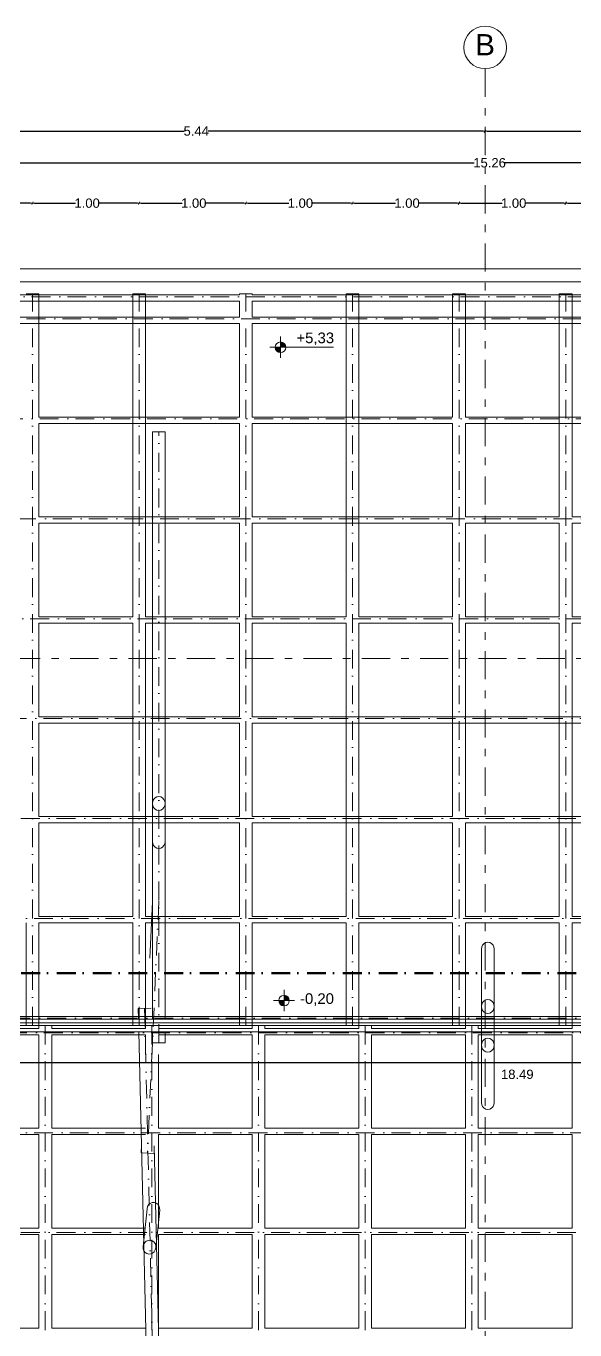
# Model space of a CAD drawing. Header units: millimetres. Extents: x -71878 to 121433, y -67383 to 83273.
# Drawn here: x 34583 to 39729, y -20257 to -8016 of the extents above; entities that cross this region are included whole.
import ezdxf

# ---------------------------------------------------------------- set-up
doc = ezdxf.new("R2010")
doc.units = ezdxf.units.MM
doc.header["$MEASUREMENT"] = 0
doc.linetypes.add('Dot & Dashed', pattern=[335.138881, 176.388884, -88.194442, 0, -70.555556])
doc.linetypes.add('Double Dashed', pattern=[546.805537, 264.583325, -105.833328, 70.555556, -105.833328])
for name, color, linetype, lineweight in [('ACOTACIONES', 7, 'Continuous', 9), ('ACOTACIONES_Pluma_Nº__1', 7, 'Continuous', 0), ('COLUMNAS_Pluma_Nº__1', 7, 'Continuous', 0), ('CORTES_Pluma_Nº__121', 7, 'Continuous', 50), ('CUBIERTAS_Pluma_Nº__21', 7, 'Continuous', 5), ('EJES_Pluma_Nº__21', 7, 'Continuous', 5), ('ENTIRADO_Pluma_Nº__21', 7, 'Continuous', 5), ('VIGAS DE CIMENTACION_Pluma_Nº__21', 7, 'Continuous', 5), ('Vigas_Pluma_Nº__21', 7, 'Continuous', 5)]:
    doc.layers.add(name, color=color, linetype=linetype, lineweight=lineweight)
doc.layers.add('CORTES', color=7, linetype='Continuous')
for name, color, linetype, lineweight, true_color in [('ENTIRADO_Pluma_Nº__24', 7, 'Continuous', 5, 0x969696), ('VIGAS DE CIMENTACION_Pluma_Nº__24', 7, 'Continuous', 5, 0x969696), ('Vigas_Pluma_Nº__24', 7, 'Continuous', 5, 0x969696)]:
    doc.layers.add(name, color=color, linetype=linetype, lineweight=lineweight, true_color=true_color)
doc.styles.add('Estilo_Generado_1', font='swiss.ttf')
doc.styles.add('Estilo_Generado_2', font='Arial.ttf')
doc.dimstyles.new('Estilo_Generado__1', dxfattribs={"dimtxt": 87.5, "dimasz": 19, "dimexe": 0.18, "dimexo": 0, "dimgap": 0.09, "dimtad": 0, "dimlfac": 0.001, "dimzin": 0, "dimdsep": 46, "dimtxsty": 'Estilo_Generado_2', "dimblk": 'ARROWHEAD_2', "dimblk1": 'ARROWHEAD_2', "dimblk2": 'ARROWHEAD_2', "dimcen": 0.09, "dimse1": 1, "dimse2": 1, "dimclrd": 7, "dimclre": 7, "dimclrt": 7, "dimadec": 0, "dimazin": 0, "dimtfac": 1, "dimtmove": 0, "dimatfit": 3, "dimfxl": 1, "dimtolj": 1, "dimtzin": 0, "dimarcsym": 0})
doc.dimstyles.new('Estilo_Generado__2', dxfattribs={"dimtxt": 87.5, "dimasz": 19, "dimexe": 0.18, "dimexo": 0, "dimgap": 0.09, "dimtad": 0, "dimlfac": 0.001, "dimzin": 0, "dimdsep": 46, "dimtxsty": 'Estilo_Generado_2', "dimblk": 'ARROWHEAD_2', "dimblk1": 'ARROWHEAD_2', "dimblk2": 'ARROWHEAD_2', "dimcen": 0.09, "dimse1": 1, "dimse2": 1, "dimclrd": 7, "dimclre": 7, "dimclrt": 7, "dimadec": 0, "dimazin": 0, "dimtfac": 1, "dimtmove": 0, "dimatfit": 3, "dimfxl": 1, "dimtolj": 1, "dimtzin": 0, "dimarcsym": 0})
doc.dimstyles.new('Estilo_Generado__3', dxfattribs={"dimtxt": 87.5, "dimasz": 19, "dimexe": 0.18, "dimexo": 0, "dimgap": 0.09, "dimtad": 0, "dimlfac": 0.001, "dimzin": 0, "dimdsep": 46, "dimtxsty": 'Estilo_Generado_2', "dimblk": 'ARROWHEAD_2', "dimblk1": 'ARROWHEAD_2', "dimblk2": 'ARROWHEAD_2', "dimcen": 0.09, "dimclrd": 7, "dimclre": 7, "dimclrt": 7, "dimadec": 0, "dimazin": 0, "dimtfac": 1, "dimtdec": 4, "dimtmove": 2, "dimatfit": 3, "dimfxl": 1, "dimtolj": 1, "dimtzin": 0, "dimarcsym": 0})

# ---------------------------------------------------------------- blocks, each defined once
blk = doc.blocks.new('ARROWHEAD_2')
at = {"color": 0, "linetype": 'Continuous', "lineweight": 0}
for p, q in [((0, 0), (-1, 0)), ((-0.38, -0.66), (0.38, 0.66))]:
    blk.add_line(p, q, dxfattribs=at)
blk = doc.blocks.new('*D557')
at = {"layer": 'ACOTACIONES', "color": 7, "linetype": 'Continuous', "lineweight": -2, "transparency": 16777216}
for p, q in [((33662, -9679), (34046, -9679)), ((34624, -9679), (34264, -9679))]:
    blk.add_line(p, q, dxfattribs=at)
at = {"layer": 'Defpoints', "color": 0, "linetype": 'Continuous', "transparency": 16777216}
for p in [(34643, -9679), (33643, -10530), (34643, -10530)]:
    blk.add_point(p, dxfattribs=at)
at = {"layer": 'ACOTACIONES', "color": 7, "linetype": 'Continuous', "lineweight": -2, "transparency": 16777216, "xscale": 19, "yscale": 19, "zscale": 19, "rotation": 180}
blk.add_blockref('ARROWHEAD_2', (33643, -9679), dxfattribs=at)
at = {"layer": 'ACOTACIONES', "color": 7, "linetype": 'Continuous', "lineweight": -2, "transparency": 16777216, "xscale": 19, "yscale": 19, "zscale": 19}
blk.add_blockref('ARROWHEAD_2', (34643, -9679), dxfattribs=at)
at = {"layer": 'ACOTACIONES', "color": 7, "linetype": 'Continuous', "transparency": 16777216, "insert": (34155, -9679), "char_height": 87.5, "attachment_point": 5, "style": 'Estilo_Generado_2'}
blk.add_mtext('\\A1;1.00', dxfattribs=at)
blk = doc.blocks.new('*D558')
at = {"layer": 'ACOTACIONES', "color": 7, "linetype": 'Continuous', "lineweight": -2, "transparency": 16777216}
for p, q in [((34662, -9679), (35046, -9679)), ((35624, -9679), (35264, -9679))]:
    blk.add_line(p, q, dxfattribs=at)
at = {"layer": 'Defpoints', "color": 0, "linetype": 'Continuous', "transparency": 16777216}
for p in [(35643, -9679), (34643, -10530), (35643, -10530)]:
    blk.add_point(p, dxfattribs=at)
at = {"layer": 'ACOTACIONES', "color": 7, "linetype": 'Continuous', "lineweight": -2, "transparency": 16777216, "xscale": 19, "yscale": 19, "zscale": 19, "rotation": 180}
blk.add_blockref('ARROWHEAD_2', (34643, -9679), dxfattribs=at)
at = {"layer": 'ACOTACIONES', "color": 7, "linetype": 'Continuous', "lineweight": -2, "transparency": 16777216, "xscale": 19, "yscale": 19, "zscale": 19}
blk.add_blockref('ARROWHEAD_2', (35643, -9679), dxfattribs=at)
at = {"layer": 'ACOTACIONES', "color": 7, "linetype": 'Continuous', "transparency": 16777216, "insert": (35155, -9679), "char_height": 87.5, "attachment_point": 5, "style": 'Estilo_Generado_2'}
blk.add_mtext('\\A1;1.00', dxfattribs=at)
blk = doc.blocks.new('*D559')
at = {"layer": 'ACOTACIONES', "color": 7, "linetype": 'Continuous', "lineweight": -2, "transparency": 16777216}
for p, q in [((35662, -9679), (36046, -9679)), ((36624, -9679), (36264, -9679))]:
    blk.add_line(p, q, dxfattribs=at)
at = {"layer": 'Defpoints', "color": 0, "linetype": 'Continuous', "transparency": 16777216}
for p in [(36643, -9679), (35643, -10530), (36643, -10530)]:
    blk.add_point(p, dxfattribs=at)
at = {"layer": 'ACOTACIONES', "color": 7, "linetype": 'Continuous', "lineweight": -2, "transparency": 16777216, "xscale": 19, "yscale": 19, "zscale": 19, "rotation": 180}
blk.add_blockref('ARROWHEAD_2', (35643, -9679), dxfattribs=at)
at = {"layer": 'ACOTACIONES', "color": 7, "linetype": 'Continuous', "lineweight": -2, "transparency": 16777216, "xscale": 19, "yscale": 19, "zscale": 19}
blk.add_blockref('ARROWHEAD_2', (36643, -9679), dxfattribs=at)
at = {"layer": 'ACOTACIONES', "color": 7, "linetype": 'Continuous', "transparency": 16777216, "insert": (36155, -9679), "char_height": 87.5, "attachment_point": 5, "style": 'Estilo_Generado_2'}
blk.add_mtext('\\A1;1.00', dxfattribs=at)
blk = doc.blocks.new('*D560')
at = {"layer": 'ACOTACIONES', "color": 7, "linetype": 'Continuous', "lineweight": -2, "transparency": 16777216}
for p, q in [((36662, -9679), (37046, -9679)), ((37624, -9679), (37264, -9679))]:
    blk.add_line(p, q, dxfattribs=at)
at = {"layer": 'Defpoints', "color": 0, "linetype": 'Continuous', "transparency": 16777216}
for p in [(37643, -9679), (36643, -10530), (37643, -10530)]:
    blk.add_point(p, dxfattribs=at)
at = {"layer": 'ACOTACIONES', "color": 7, "linetype": 'Continuous', "lineweight": -2, "transparency": 16777216, "xscale": 19, "yscale": 19, "zscale": 19, "rotation": 180}
blk.add_blockref('ARROWHEAD_2', (36643, -9679), dxfattribs=at)
at = {"layer": 'ACOTACIONES', "color": 7, "linetype": 'Continuous', "lineweight": -2, "transparency": 16777216, "xscale": 19, "yscale": 19, "zscale": 19}
blk.add_blockref('ARROWHEAD_2', (37643, -9679), dxfattribs=at)
at = {"layer": 'ACOTACIONES', "color": 7, "linetype": 'Continuous', "transparency": 16777216, "insert": (37155, -9679), "char_height": 87.5, "attachment_point": 5, "style": 'Estilo_Generado_2'}
blk.add_mtext('\\A1;1.00', dxfattribs=at)
blk = doc.blocks.new('*D561')
at = {"layer": 'ACOTACIONES', "color": 7, "linetype": 'Continuous', "lineweight": -2, "transparency": 16777216}
for p, q in [((37662, -9679), (38046, -9679)), ((38624, -9679), (38264, -9679))]:
    blk.add_line(p, q, dxfattribs=at)
at = {"layer": 'Defpoints', "color": 0, "linetype": 'Continuous', "transparency": 16777216}
for p in [(38643, -9679), (37643, -10530), (38643, -10530)]:
    blk.add_point(p, dxfattribs=at)
at = {"layer": 'ACOTACIONES', "color": 7, "linetype": 'Continuous', "lineweight": -2, "transparency": 16777216, "xscale": 19, "yscale": 19, "zscale": 19, "rotation": 180}
blk.add_blockref('ARROWHEAD_2', (37643, -9679), dxfattribs=at)
at = {"layer": 'ACOTACIONES', "color": 7, "linetype": 'Continuous', "lineweight": -2, "transparency": 16777216, "xscale": 19, "yscale": 19, "zscale": 19}
blk.add_blockref('ARROWHEAD_2', (38643, -9679), dxfattribs=at)
at = {"layer": 'ACOTACIONES', "color": 7, "linetype": 'Continuous', "transparency": 16777216, "insert": (38155, -9679), "char_height": 87.5, "attachment_point": 5, "style": 'Estilo_Generado_2'}
blk.add_mtext('\\A1;1.00', dxfattribs=at)
blk = doc.blocks.new('*D562')
at = {"layer": 'ACOTACIONES', "color": 7, "linetype": 'Continuous', "lineweight": -2, "transparency": 16777216}
for p, q in [((38662, -9679), (39046, -9679)), ((39624, -9679), (39264, -9679))]:
    blk.add_line(p, q, dxfattribs=at)
at = {"layer": 'Defpoints', "color": 0, "linetype": 'Continuous', "transparency": 16777216}
for p in [(39643, -9679), (38643, -10530), (39643, -10530)]:
    blk.add_point(p, dxfattribs=at)
at = {"layer": 'ACOTACIONES', "color": 7, "linetype": 'Continuous', "lineweight": -2, "transparency": 16777216, "xscale": 19, "yscale": 19, "zscale": 19, "rotation": 180}
blk.add_blockref('ARROWHEAD_2', (38643, -9679), dxfattribs=at)
at = {"layer": 'ACOTACIONES', "color": 7, "linetype": 'Continuous', "lineweight": -2, "transparency": 16777216, "xscale": 19, "yscale": 19, "zscale": 19}
blk.add_blockref('ARROWHEAD_2', (39643, -9679), dxfattribs=at)
at = {"layer": 'ACOTACIONES', "color": 7, "linetype": 'Continuous', "transparency": 16777216, "insert": (39155, -9679), "char_height": 87.5, "attachment_point": 5, "style": 'Estilo_Generado_2'}
blk.add_mtext('\\A1;1.00', dxfattribs=at)
blk = doc.blocks.new('*D563')
at = {"layer": 'ACOTACIONES', "color": 7, "linetype": 'Continuous', "lineweight": -2, "transparency": 16777216}
for p, q in [((39662, -9679), (40046, -9679)), ((40624, -9679), (40264, -9679))]:
    blk.add_line(p, q, dxfattribs=at)
at = {"layer": 'Defpoints', "color": 0, "linetype": 'Continuous', "transparency": 16777216}
for p in [(40643, -9679), (39643, -10530), (40643, -10530)]:
    blk.add_point(p, dxfattribs=at)
at = {"layer": 'ACOTACIONES', "color": 7, "linetype": 'Continuous', "lineweight": -2, "transparency": 16777216, "xscale": 19, "yscale": 19, "zscale": 19, "rotation": 180}
blk.add_blockref('ARROWHEAD_2', (39643, -9679), dxfattribs=at)
at = {"layer": 'ACOTACIONES', "color": 7, "linetype": 'Continuous', "lineweight": -2, "transparency": 16777216, "xscale": 19, "yscale": 19, "zscale": 19}
blk.add_blockref('ARROWHEAD_2', (40643, -9679), dxfattribs=at)
at = {"layer": 'ACOTACIONES', "color": 7, "linetype": 'Continuous', "transparency": 16777216, "insert": (40155, -9679), "char_height": 87.5, "attachment_point": 5, "style": 'Estilo_Generado_2'}
blk.add_mtext('\\A1;1.00', dxfattribs=at)
blk = doc.blocks.new('*D570')
at = {"layer": 'ACOTACIONES', "color": 7, "linetype": 'Continuous', "lineweight": -2, "transparency": 16777216}
for p, q in [((31301, -9300), (38785, -9300)), ((46524, -9300), (39072, -9300))]:
    blk.add_line(p, q, dxfattribs=at)
at = {"layer": 'Defpoints', "color": 0, "linetype": 'Continuous', "transparency": 16777216}
for p in [(46543, -9300), (31282, -10540), (46543, -10558)]:
    blk.add_point(p, dxfattribs=at)
at = {"layer": 'ACOTACIONES', "color": 7, "linetype": 'Continuous', "lineweight": -2, "transparency": 16777216, "xscale": 19, "yscale": 19, "zscale": 19, "rotation": 180}
blk.add_blockref('ARROWHEAD_2', (31282, -9300), dxfattribs=at)
at = {"layer": 'ACOTACIONES', "color": 7, "linetype": 'Continuous', "lineweight": -2, "transparency": 16777216, "xscale": 19, "yscale": 19, "zscale": 19}
blk.add_blockref('ARROWHEAD_2', (46543, -9300), dxfattribs=at)
at = {"layer": 'ACOTACIONES', "color": 7, "linetype": 'Continuous', "transparency": 16777216, "insert": (38929, -9300), "char_height": 87.5, "attachment_point": 5, "style": 'Estilo_Generado_2'}
blk.add_mtext('\\A1;15.26', dxfattribs=at)
blk = doc.blocks.new('*D606')
at = {"layer": 'ACOTACIONES', "color": 7, "linetype": 'Continuous', "lineweight": -2, "transparency": 16777216}
for p, q in [((27848, -10549), (27848, -17241)), ((27848, -24251), (27848, -17527))]:
    blk.add_line(p, q, dxfattribs=at)
at = {"layer": 'Defpoints', "color": 0, "linetype": 'Continuous', "transparency": 16777216}
for p in [(27848, -10530), (37823, -10530), (37823, -24270)]:
    blk.add_point(p, dxfattribs=at)
at = {"layer": 'ACOTACIONES', "color": 7, "linetype": 'Continuous', "lineweight": -2, "transparency": 16777216, "xscale": 19, "yscale": 19, "zscale": 19}
for p, rotation in [((27848, -10530), 90), ((27848, -24270), 270)]:
    blk.add_blockref('ARROWHEAD_2', p, dxfattribs=dict(at, rotation=rotation))
at = {"layer": 'ACOTACIONES', "color": 7, "linetype": 'Continuous', "transparency": 16777216, "insert": (27848, -17384), "char_height": 87.5, "attachment_point": 5, "rotation": 90, "style": 'Estilo_Generado_2'}
blk.add_mtext('\\A1;13.74', dxfattribs=at)
blk = doc.blocks.new('*D612')
at = {"layer": 'ACOTACIONES', "color": 7, "linetype": 'Continuous', "lineweight": -2, "transparency": 16777216}
for p, q in [((33463, -9002), (36065, -9002)), ((38868, -9002), (36291, -9002))]:
    blk.add_line(p, q, dxfattribs=at)
at = {"layer": 'Defpoints', "color": 0, "linetype": 'Continuous', "transparency": 16777216}
for p in [(38887, -9002), (33444, -10296), (38887, -10296)]:
    blk.add_point(p, dxfattribs=at)
at = {"layer": 'ACOTACIONES', "color": 7, "linetype": 'Continuous', "lineweight": -2, "transparency": 16777216, "xscale": 19, "yscale": 19, "zscale": 19, "rotation": 180}
blk.add_blockref('ARROWHEAD_2', (33444, -9002), dxfattribs=at)
at = {"layer": 'ACOTACIONES', "color": 7, "linetype": 'Continuous', "lineweight": -2, "transparency": 16777216, "xscale": 19, "yscale": 19, "zscale": 19}
blk.add_blockref('ARROWHEAD_2', (38887, -9002), dxfattribs=at)
at = {"layer": 'ACOTACIONES', "color": 7, "linetype": 'Continuous', "transparency": 16777216, "insert": (36178, -9002), "char_height": 87.5, "attachment_point": 5, "style": 'Estilo_Generado_2'}
blk.add_mtext('\\A1;5.44', dxfattribs=at)
blk = doc.blocks.new('*D613')
at = {"layer": 'ACOTACIONES', "color": 7, "linetype": 'Continuous', "lineweight": -2, "transparency": 16777216}
for p, q in [((38906, -9002), (41508, -9002)), ((44311, -9002), (41734, -9002))]:
    blk.add_line(p, q, dxfattribs=at)
at = {"layer": 'Defpoints', "color": 0, "linetype": 'Continuous', "transparency": 16777216}
for p in [(44330, -9002), (38887, -10296), (44330, -10296)]:
    blk.add_point(p, dxfattribs=at)
at = {"layer": 'ACOTACIONES', "color": 7, "linetype": 'Continuous', "lineweight": -2, "transparency": 16777216, "xscale": 19, "yscale": 19, "zscale": 19, "rotation": 180}
blk.add_blockref('ARROWHEAD_2', (38887, -9002), dxfattribs=at)
at = {"layer": 'ACOTACIONES', "color": 7, "linetype": 'Continuous', "lineweight": -2, "transparency": 16777216, "xscale": 19, "yscale": 19, "zscale": 19}
blk.add_blockref('ARROWHEAD_2', (44330, -9002), dxfattribs=at)
at = {"layer": 'ACOTACIONES', "color": 7, "linetype": 'Continuous', "transparency": 16777216, "insert": (41621, -9002), "char_height": 87.5, "attachment_point": 5, "style": 'Estilo_Generado_2'}
blk.add_mtext('\\A1;5.44', dxfattribs=at)
blk = doc.blocks.new('*D617')
at = {"layer": 'ACOTACIONES', "color": 7, "linetype": 'Continuous', "lineweight": -2, "transparency": 16777216}
for p, q in [((29114, -25355), (38681, -25355)), ((48503, -25355), (38968, -25355))]:
    blk.add_line(p, q, dxfattribs=at)
at = {"layer": 'Defpoints', "color": 0, "linetype": 'Continuous', "transparency": 16777216}
for p in [(29095, -17400), (48522, -17400), (48522, -25355)]:
    blk.add_point(p, dxfattribs=at)
at = {"layer": 'ACOTACIONES', "color": 7, "linetype": 'Continuous', "lineweight": -2, "transparency": 16777216, "xscale": 19, "yscale": 19, "zscale": 19, "rotation": 180}
blk.add_blockref('ARROWHEAD_2', (29095, -25355), dxfattribs=at)
at = {"layer": 'ACOTACIONES', "color": 7, "linetype": 'Continuous', "lineweight": -2, "transparency": 16777216, "xscale": 19, "yscale": 19, "zscale": 19}
blk.add_blockref('ARROWHEAD_2', (48522, -25355), dxfattribs=at)
at = {"layer": 'ACOTACIONES', "color": 7, "linetype": 'Continuous', "transparency": 16777216, "insert": (38824, -25355), "char_height": 87.5, "attachment_point": 5, "style": 'Estilo_Generado_2'}
blk.add_mtext('\\A1;19.43', dxfattribs=at)
blk = doc.blocks.new('*D618')
at = {"layer": 'ACOTACIONES', "color": 7, "linetype": 'Continuous', "lineweight": -2, "transparency": 16777216}
for p, q in [((29694, -17400), (29694, -17748)), ((48187, -17400), (48187, -17748)), ((29713, -17748), (48168, -17748))]:
    blk.add_line(p, q, dxfattribs=at)
at = {"layer": 'Defpoints', "color": 0, "linetype": 'Continuous', "transparency": 16777216}
for p in [(29694, -17400), (48187, -17400), (48187, -17748)]:
    blk.add_point(p, dxfattribs=at)
at = {"layer": 'ACOTACIONES', "color": 7, "linetype": 'Continuous', "lineweight": -2, "transparency": 16777216, "xscale": 19, "yscale": 19, "zscale": 19, "rotation": 180}
blk.add_blockref('ARROWHEAD_2', (29694, -17748), dxfattribs=at)
at = {"layer": 'ACOTACIONES', "color": 7, "linetype": 'Continuous', "lineweight": -2, "transparency": 16777216, "xscale": 19, "yscale": 19, "zscale": 19}
blk.add_blockref('ARROWHEAD_2', (48187, -17748), dxfattribs=at)
at = {"layer": 'ACOTACIONES', "color": 7, "linetype": 'Continuous', "transparency": 16777216, "insert": (39189, -17858), "char_height": 87.5, "attachment_point": 5, "style": 'Estilo_Generado_2'}
blk.add_mtext('\\A1;18.49', dxfattribs=at)
blk = doc.blocks.new('Cota de Nivel_1_1', base_point=(11834, 51657))
at = {"layer": 'ACOTACIONES_Pluma_Nº__1', "linetype": 'Continuous'}
for points in [[(11834, 51657), (11884, 51657), (11880, 51676), (11869, 51692), (11853, 51703), (11834, 51707)], [(11834, 51657), (11784, 51657), (11788, 51638), (11798, 51621), (11815, 51611), (11834, 51607)]]:
    blk.add_hatch(color=256, dxfattribs=at).paths.add_polyline_path(points)
for p, q in [((11834, 51557), (11834, 51757)), ((11734, 51657), (11934, 51657))]:
    blk.add_line(p, q, dxfattribs=at)
blk.add_circle((11834, 51657), 50, dxfattribs=at)
at = {"layer": 'ACOTACIONES_Pluma_Nº__1', "insert": (11984, 51607), "char_height": 100, "attachment_point": 7, "style": 'Estilo_Generado_2'}
blk.add_mtext('\\A1;{\\fArial|b0|i0|c0|p34;-0,20}', dxfattribs=at)
blk = doc.blocks.new('Cota de Nivel_3_1', base_point=(35027, 22697))
at = {"layer": 'ACOTACIONES_Pluma_Nº__1', "linetype": 'Continuous'}
for points in [[(35027, 22697), (34977, 22697), (34980, 22678), (34991, 22662), (35008, 22651), (35027, 22647)], [(35027, 22697), (35077, 22697), (35073, 22716), (35062, 22733), (35046, 22743), (35027, 22747)]]:
    blk.add_hatch(color=256, dxfattribs=at).paths.add_polyline_path(points)
for p, q in [((35027, 22597), (35027, 22797)), ((34927, 22697), (35524, 22697))]:
    blk.add_line(p, q, dxfattribs=at)
blk.add_circle((35027, 22697), 50, dxfattribs=at)
at = {"layer": 'ACOTACIONES_Pluma_Nº__1', "insert": (35177, 22717), "char_height": 100, "attachment_point": 7, "style": 'Estilo_Generado_2'}
blk.add_mtext('\\A1;{\\fArial|b0|i0|c0|p34;+5,33}', dxfattribs=at)
blk = doc.blocks.new('Plano de Corte_1_1', base_point=(23001, 52279))
at = {"layer": 'CORTES_Pluma_Nº__121', "linetype": 'Dot & Dashed'}
blk.add_line((22851, 52279), (6585, 52279), dxfattribs=at)

msp = doc.modelspace()

# ---------------------------------------------------------------- linework, layer by layer
at = {"layer": 'COLUMNAS_Pluma_Nº__1', "linetype": 'Continuous', "flags": 128}
for points in [[(35770.107, -15335.102), (35778.63, -15353.272), (35791.904, -15367.693), (35808.63, -15376.951), (35827.171, -15380.141), (35845.712, -15376.951), (35862.438, -15367.693), (35875.712, -15353.272), (35884.234, -15335.102), (35887.171, -15314.96), (35884.234, -15294.817), (35875.712, -15276.647), (35862.438, -15262.227), (35845.712, -15252.968), (35827.171, -15249.778), (35808.63, -15252.968), (35791.904, -15262.227), (35778.63, -15276.647), (35770.107, -15294.817), (35767.171, -15314.96)], [(38855.644, -17240.761), (38864.166, -17258.807), (38877.44, -17273.129), (38894.166, -17282.324), (38912.707, -17285.492), (38931.248, -17282.324), (38947.974, -17273.129), (38961.248, -17258.807), (38969.771, -17240.761), (38972.707, -17220.757), (38969.771, -17200.753), (38961.248, -17182.707), (38947.974, -17168.386), (38931.248, -17159.191), (38912.707, -17156.023), (38894.166, -17159.191), (38877.44, -17168.386), (38864.166, -17182.707), (38855.644, -17200.753), (38852.707, -17220.757)], [(38969.771, -17564.327), (38961.248, -17546.281), (38947.974, -17531.96), (38931.248, -17522.765), (38912.707, -17519.597), (38894.166, -17522.765), (38877.44, -17531.96), (38864.166, -17546.281), (38855.644, -17564.327), (38852.707, -17584.331), (38855.644, -17604.336), (38864.166, -17622.382), (38877.44, -17636.703), (38894.166, -17645.898), (38912.707, -17649.066), (38931.248, -17645.898), (38947.974, -17636.703), (38961.248, -17622.382), (38969.771, -17604.336), (38972.707, -17584.331)], [(35798.041, -19466.299), (35791.448, -19447.343), (35779.74, -19431.625), (35764.063, -19420.683), (35745.952, -19415.589), (35727.18, -19416.84), (35709.585, -19424.316), (35694.888, -19437.283), (35684.529, -19454.472), (35679.521, -19474.202), (35680.354, -19494.54), (35686.948, -19513.496), (35698.656, -19529.214), (35714.333, -19540.156), (35732.443, -19545.25), (35751.215, -19543.998), (35768.811, -19536.523), (35783.507, -19523.556), (35793.867, -19506.366), (35798.875, -19486.637)]]:
    msp.add_lwpolyline(points, close=True, dxfattribs=at)
for points in [[(35767.171, -15671.519), (35767.171, -15314.96)], [(35887.171, -15671.519), (35887.171, -15314.96)], [(35887.171, -15671.519), (35884.234, -15691.661), (35875.712, -15709.831), (35862.438, -15724.252), (35845.712, -15733.51), (35827.171, -15736.7), (35808.63, -15733.51), (35791.904, -15724.252), (35778.63, -15709.831), (35770.107, -15691.661), (35767.171, -15671.519)], [(38852.707, -16681.828), (38855.644, -16661.824), (38864.166, -16643.778), (38877.44, -16629.457), (38894.166, -16620.262), (38912.707, -16617.093), (38931.248, -16620.262), (38947.974, -16629.457), (38961.248, -16643.778), (38969.771, -16661.824), (38972.707, -16681.828)], [(38852.707, -16681.828), (38852.707, -17584.331)], [(38972.707, -16681.828), (38972.707, -17584.331)], [(38852.707, -18123.261), (38852.707, -17220.757)], [(38972.707, -18123.261), (38972.707, -17220.757)], [(38972.707, -18123.261), (38969.771, -18143.265), (38961.248, -18161.311), (38947.974, -18175.632), (38931.248, -18184.827), (38912.707, -18187.995), (38894.166, -18184.827), (38877.44, -18175.632), (38864.166, -18161.311), (38855.644, -18143.265), (38852.707, -18123.261)], [(35716.469, -19119.563), (35721.477, -19099.833), (35731.837, -19082.643), (35746.534, -19069.676), (35764.129, -19062.201), (35782.901, -19060.949), (35801.011, -19066.044), (35816.688, -19076.986), (35828.396, -19092.704), (35834.99, -19111.66), (35835.823, -19131.998)], [(35716.469, -19119.563), (35679.521, -19474.202)], [(35835.823, -19131.998), (35798.875, -19486.637)]]:
    msp.add_lwpolyline(points, dxfattribs=at)
at = {"layer": 'CUBIERTAS_Pluma_Nº__21', "linetype": 'Continuous', "flags": 128}
for points in [[(30872.012, -10417.106), (46817.641, -10417.106)], [(29094.75, -17399.975), (48522.036, -17399.975)]]:
    msp.add_lwpolyline(points, dxfattribs=at)
at = {"layer": 'EJES_Pluma_Nº__21', "linetype": 'Double Dashed'}
for p, q in [((38887.255, -8416.094), (38887.255, -8416.095)), ((38887.255, -8416.094), (38887.255, -26451.369)), ((25701.116, -13954.722), (46147.897, -13954.722))]:
    msp.add_line(p, q, dxfattribs=at)
at = {"layer": 'EJES_Pluma_Nº__21', "linetype": 'Continuous'}
msp.add_circle((38887.255, -8216.095), 200, dxfattribs=at)
at = {"layer": 'EJES_Pluma_Nº__21', "linetype": 'Double Dashed'}
msp.add_point((38887.255, -8416.094), dxfattribs=at)
msp.add_point((38887.255, -8416.094), dxfattribs=at)
at = {"layer": 'ENTIRADO_Pluma_Nº__21', "linetype": 'Continuous'}
for p, q in [((31282.137, -10540.276), (36582.69, -10540.276)), ((31282.137, -10599.803), (36582.69, -10599.803)), ((36702.69, -10540.276), (45582.69, -10540.276)), ((36702.69, -10599.803), (45582.69, -10599.803)), ((31235.052, -10748.709), (36582.69, -10748.709)), ((36702.69, -10748.709), (46590.362, -10748.709)), ((31235.052, -10808.235), (36582.69, -10808.235)), ((36702.69, -10808.235), (46590.362, -10808.235)), ((34702.69, -11686.654), (36582.69, -11686.654)), ((34702.69, -11746.18), (36582.69, -11746.18)), ((36702.69, -11686.654), (38582.69, -11686.654)), ((36702.69, -11746.18), (38582.69, -11746.18)), ((38702.69, -11686.654), (40582.69, -11686.654)), ((38702.69, -11746.18), (40582.69, -11746.18)), ((34702.69, -12624.598), (36582.69, -12624.598)), ((34702.69, -12684.125), (36582.69, -12684.125)), ((36702.69, -12624.598), (38582.69, -12624.598)), ((36702.69, -12684.125), (38582.69, -12684.125)), ((38702.69, -12624.598), (39582.69, -12624.598)), ((38702.69, -12684.125), (39582.69, -12684.125)), ((39702.69, -12624.598), (40582.69, -12624.598)), ((39702.69, -12684.125), (40582.69, -12684.125)), ((34702.69, -13562.543), (35582.69, -13562.543)), ((35702.69, -13562.543), (36582.69, -13562.543)), ((36702.69, -13562.543), (37582.69, -13562.543)), ((37702.69, -13562.543), (38582.69, -13562.543)), ((38702.69, -13562.543), (39582.69, -13562.543)), ((39702.69, -13562.543), (40582.69, -13562.543)), ((34702.69, -13622.069), (35582.69, -13622.069)), ((35702.69, -13622.069), (36582.69, -13622.069)), ((36702.69, -13622.069), (37582.69, -13622.069)), ((37702.69, -13622.069), (38582.69, -13622.069)), ((38702.69, -13622.069), (39582.69, -13622.069)), ((39702.69, -13622.069), (40582.69, -13622.069)), ((34702.69, -14500.487), (36582.69, -14500.487)), ((34702.69, -14560.014), (36582.69, -14560.014)), ((36702.69, -14500.487), (40582.69, -14500.487)), ((36702.69, -14560.014), (40582.69, -14560.014)), ((34702.69, -15438.432), (36582.69, -15438.432)), ((34702.69, -15497.958), (36582.69, -15497.958)), ((36702.69, -15438.432), (38582.69, -15438.432)), ((36702.69, -15497.958), (38582.69, -15497.958)), ((38702.69, -15438.432), (40582.69, -15438.432)), ((38702.69, -15497.958), (40582.69, -15497.958)), ((34702.69, -16376.377), (35582.69, -16376.377)), ((35702.69, -16376.377), (36582.69, -16376.377)), ((36702.69, -16376.377), (37582.69, -16376.377)), ((37702.69, -16376.377), (38582.69, -16376.377)), ((38702.69, -16376.377), (39582.69, -16376.377)), ((39702.69, -16376.377), (40582.69, -16376.377)), ((34702.69, -16435.903), (35582.69, -16435.903)), ((35702.69, -16435.903), (36582.69, -16435.903)), ((36702.69, -16435.903), (37582.69, -16435.903)), ((37702.69, -16435.903), (38582.69, -16435.903)), ((38702.69, -16435.903), (39582.69, -16435.903)), ((39702.69, -16435.903), (40582.69, -16435.903)), ((29751.903, -17314.321), (48073.512, -17314.321)), ((29751.903, -17373.848), (48073.512, -17373.848)), ((33822.69, -17426.102), (34702.69, -17426.102)), ((33822.69, -17485.628), (34702.69, -17485.628)), ((34822.69, -17426.102), (35702.69, -17426.102)), ((34822.69, -17485.628), (35702.69, -17485.628)), ((35822.69, -17426.102), (36702.69, -17426.102)), ((35822.69, -17485.628), (36702.69, -17485.628)), ((36822.69, -17426.102), (37702.69, -17426.102)), ((36822.69, -17485.628), (37702.69, -17485.628)), ((37822.69, -17426.102), (38702.69, -17426.102)), ((37822.69, -17485.628), (38702.69, -17485.628)), ((38822.69, -17426.102), (39702.69, -17426.102)), ((38822.69, -17485.628), (39702.69, -17485.628)), ((33822.69, -18364.037), (34702.69, -18364.037)), ((33822.69, -18423.564), (34702.69, -18423.564)), ((34822.69, -18364.037), (35702.69, -18364.037)), ((34822.69, -18423.564), (35702.69, -18423.564)), ((35822.69, -18364.037), (36702.69, -18364.037)), ((35822.69, -18423.564), (36702.69, -18423.564)), ((36822.69, -18364.037), (37702.69, -18364.037)), ((36822.69, -18423.564), (37702.69, -18423.564)), ((37822.69, -18364.037), (38702.69, -18364.037)), ((37822.69, -18423.564), (38702.69, -18423.564)), ((38822.69, -18364.037), (39702.69, -18364.037)), ((38822.69, -18423.564), (39702.69, -18423.564)), ((33822.69, -19301.972), (34702.69, -19301.972)), ((34822.69, -19301.972), (35702.69, -19301.972)), ((35822.69, -19301.972), (36702.69, -19301.972)), ((36822.69, -19301.972), (37702.69, -19301.972)), ((37822.69, -19301.972), (38702.69, -19301.972)), ((38822.69, -19301.972), (39702.69, -19301.972)), ((33822.69, -19361.499), (34702.69, -19361.499)), ((34822.69, -19361.499), (35702.69, -19361.499)), ((35822.69, -19361.499), (36702.69, -19361.499)), ((36822.69, -19361.499), (37702.69, -19361.499)), ((37822.69, -19361.499), (38702.69, -19361.499)), ((38822.69, -19361.499), (39702.69, -19361.499)), ((33822.69, -20239.908), (34702.69, -20239.908)), ((34822.69, -20239.908), (35702.69, -20239.908)), ((35822.69, -20239.908), (36702.69, -20239.908)), ((36822.69, -20239.908), (37702.69, -20239.908)), ((37822.69, -20239.908), (38702.69, -20239.908)), ((38822.69, -20239.908), (39702.69, -20239.908))]:
    msp.add_line(p, q, dxfattribs=at)
at = {"layer": 'ENTIRADO_Pluma_Nº__24', "linetype": 'Dot & Dashed'}
for p, q in [((31282.137, -10557.646), (46543.278, -10557.646)), ((31235.052, -10766.078), (46590.362, -10766.078)), ((31023.174, -11704.023), (46802.24, -11704.023)), ((30811.295, -12641.967), (47014.119, -12641.967)), ((30599.417, -13579.912), (47225.998, -13579.912)), ((30387.538, -14517.856), (47437.876, -14517.856)), ((30175.66, -15455.801), (47649.755, -15455.801)), ((29963.781, -16393.746), (47861.633, -16393.746)), ((29751.903, -17331.69), (48073.512, -17331.69)), ((29721.052, -17468.259), (48064.426, -17468.259)), ((29963.779, -18406.194), (47861.635, -18406.194)), ((30175.655, -19344.13), (47649.759, -19344.13))]:
    msp.add_line(p, q, dxfattribs=at)
at = {"layer": 'VIGAS DE CIMENTACION_Pluma_Nº__21', "linetype": 'Continuous'}
for p, q in [((30872.012, -10296.271), (46817.641, -10296.271)), ((30872.012, -10417.106), (46817.641, -10417.106))]:
    msp.add_line(p, q, dxfattribs=at)
at = {"layer": 'VIGAS DE CIMENTACION_Pluma_Nº__24', "linetype": 'Dot & Dashed'}
msp.add_line((30872.012, -10417.106), (46817.641, -10417.106), dxfattribs=at)
at = {"layer": 'Vigas_Pluma_Nº__21', "linetype": 'Continuous'}
for p, q in [((34582.69, -10530.326), (34702.69, -10530.326)), ((34702.69, -10530.326), (34702.69, -11686.654)), ((35582.69, -10530.326), (35582.69, -13562.543)), ((35582.69, -10530.326), (35702.69, -10530.326)), ((35702.69, -10530.326), (35702.69, -13562.543)), ((36582.69, -10530.326), (36582.69, -10540.276)), ((36582.69, -10530.326), (36702.69, -10530.326)), ((36582.69, -10599.803), (36582.69, -10748.709)), ((36702.69, -10530.326), (36702.69, -10540.276)), ((36702.69, -10599.803), (36702.69, -10748.709)), ((37582.69, -10530.326), (37582.69, -13562.543)), ((37582.69, -10530.326), (37702.69, -10530.326)), ((37702.69, -10530.326), (37702.69, -13562.543)), ((38582.69, -10530.326), (38582.69, -11686.654)), ((38582.69, -10530.326), (38702.69, -10530.326)), ((38702.69, -10530.326), (38702.69, -11686.654)), ((39582.69, -10530.326), (39582.69, -12624.598)), ((39582.69, -10530.326), (39702.69, -10530.326)), ((39702.69, -10530.326), (39702.69, -12624.598)), ((36582.69, -10808.235), (36582.69, -11686.654)), ((36702.69, -10808.235), (36702.69, -11686.654)), ((34702.69, -11746.18), (34702.69, -12624.598)), ((36582.69, -11746.18), (36582.69, -12624.598)), ((36702.69, -11746.18), (36702.69, -12624.598)), ((38582.69, -11746.18), (38582.69, -12624.598)), ((38702.69, -11746.18), (38702.69, -12624.598)), ((35767.171, -11826.78), (35767.171, -17339.975)), ((35767.171, -11826.78), (35887.171, -11826.78)), ((35887.171, -11826.78), (35887.171, -17339.975)), ((34702.69, -12684.125), (34702.69, -13562.543)), ((36582.69, -12684.125), (36582.69, -13562.543)), ((36702.69, -12684.125), (36702.69, -13562.543)), ((38582.69, -12684.125), (38582.69, -13562.543)), ((38702.69, -12684.125), (38702.69, -13562.543)), ((39582.69, -12684.125), (39582.69, -13562.543)), ((39702.69, -12684.125), (39702.69, -13562.543)), ((34702.69, -13622.069), (34702.69, -14500.487)), ((35582.69, -13622.069), (35582.69, -16376.377)), ((35702.69, -13622.069), (35702.69, -16376.377)), ((36582.69, -13622.069), (36582.69, -14500.487)), ((36702.69, -13622.069), (36702.69, -14500.487)), ((37582.69, -13622.069), (37582.69, -16376.377)), ((37702.69, -13622.069), (37702.69, -16376.377)), ((38582.69, -13622.069), (38582.69, -15438.432)), ((38702.69, -13622.069), (38702.69, -15438.432)), ((39582.69, -13622.069), (39582.69, -16376.377)), ((39702.69, -13622.069), (39702.69, -16376.377)), ((34702.69, -14560.014), (34702.69, -15438.432)), ((36582.69, -14560.014), (36582.69, -15438.432)), ((36702.69, -14560.014), (36702.69, -15438.432)), ((34702.69, -15497.958), (34702.69, -16376.377)), ((36582.69, -15497.958), (36582.69, -16376.377)), ((36702.69, -15497.958), (36702.69, -16376.377)), ((38582.69, -15497.958), (38582.69, -16376.377)), ((38702.69, -15497.958), (38702.69, -16376.377)), ((35767.171, -16238.402), (35743.343, -16767.533)), ((35887.538, -16232.935), (35887.171, -16241.102)), ((34582.69, -16435.903), (34582.69, -17399.975)), ((34702.69, -16435.903), (34702.69, -17399.975)), ((35582.69, -16435.903), (35582.69, -17399.975)), ((35702.69, -16435.903), (35702.69, -17399.975)), ((36582.69, -16435.903), (36582.69, -17399.975)), ((36702.69, -16435.903), (36702.69, -17399.975)), ((37582.69, -16435.903), (37582.69, -17399.975)), ((37702.69, -16435.903), (37702.69, -17399.975)), ((38582.69, -16435.903), (38582.69, -17399.975)), ((38702.69, -16435.903), (38702.69, -17399.975)), ((39582.69, -16435.903), (39582.69, -17399.975)), ((39702.69, -16435.903), (39702.69, -17399.975)), ((35754.217, -17236.659), (35634.25, -17239.44)), ((35636.58, -17339.975), (35634.25, -17239.44)), ((29636.467, -17339.975), (35636.58, -17339.975)), ((29694.003, -17339.975), (48122.036, -17339.975)), ((35756.612, -17339.975), (35767.171, -17339.975)), ((35887.171, -17339.975), (41945.589, -17339.975)), ((29636.467, -17459.975), (35639.362, -17459.975)), ((29694.003, -17459.975), (48122.036, -17459.975)), ((34582.69, -17399.975), (34702.69, -17399.975)), ((34702.69, -17426.102), (34702.69, -17399.975)), ((34822.69, -17399.975), (34702.69, -17399.975)), ((34702.69, -18364.037), (34702.69, -17485.628)), ((34822.69, -17426.102), (34822.69, -17399.975)), ((34822.69, -18364.037), (34822.69, -17485.628)), ((35582.69, -17399.975), (35702.69, -17399.975)), ((35767.187, -22974.559), (35639.362, -17459.975)), ((35702.69, -17426.102), (35702.69, -17399.975)), ((35822.69, -17399.975), (35702.69, -17399.975)), ((35702.69, -17670.327), (35702.69, -17485.628)), ((35759.394, -17459.975), (35767.171, -17459.975)), ((35767.171, -17459.975), (35767.171, -17563.44)), ((35887.171, -17459.975), (41945.589, -17459.975)), ((35887.171, -17459.975), (35887.171, -17563.44)), ((36582.69, -17399.975), (36702.69, -17399.975)), ((36702.69, -17426.102), (36702.69, -17399.975)), ((36822.69, -17399.975), (36702.69, -17399.975)), ((36702.69, -18364.037), (36702.69, -17485.628)), ((36822.69, -17426.102), (36822.69, -17399.975)), ((36822.69, -18364.037), (36822.69, -17485.628)), ((37582.69, -17399.975), (37702.69, -17399.975)), ((37702.69, -17426.102), (37702.69, -17399.975)), ((37822.69, -17399.975), (37702.69, -17399.975)), ((37702.69, -18364.037), (37702.69, -17485.628)), ((37822.69, -17426.102), (37822.69, -17399.975)), ((37822.69, -18364.037), (37822.69, -17485.628)), ((38582.69, -17399.975), (38702.69, -17399.975)), ((38702.69, -17426.102), (38702.69, -17399.975)), ((38822.69, -17399.975), (38702.69, -17399.975)), ((38702.69, -18364.037), (38702.69, -17485.628)), ((38822.69, -17426.102), (38822.69, -17399.975)), ((38822.69, -18364.037), (38822.69, -17485.628)), ((39582.69, -17399.975), (39702.69, -17399.975)), ((39702.69, -17426.102), (39702.69, -17399.975)), ((39822.69, -17399.975), (39702.69, -17399.975)), ((39702.69, -18364.037), (39702.69, -17485.628)), ((35767.171, -17563.44), (35887.171, -17563.44)), ((35822.69, -18364.037), (35822.69, -17673.027)), ((34702.69, -19301.972), (34702.69, -18423.564)), ((34822.69, -19301.972), (34822.69, -18423.564)), ((35822.69, -19301.972), (35822.69, -18423.564)), ((36702.69, -19301.972), (36702.69, -18423.564)), ((36822.69, -19301.972), (36822.69, -18423.564)), ((37702.69, -19301.972), (37702.69, -18423.564)), ((37822.69, -19301.972), (37822.69, -18423.564)), ((38702.69, -19301.972), (38702.69, -18423.564)), ((38822.69, -19301.972), (38822.69, -18423.564)), ((39702.69, -19301.972), (39702.69, -18423.564)), ((35664.101, -18527.269), (35661.019, -18595.704)), ((35661.019, -18595.704), (35780.898, -18601.102)), ((35887.155, -22971.779), (35784.164, -18528.579)), ((34702.69, -20239.908), (34702.69, -19361.499)), ((34822.69, -20239.908), (34822.69, -19361.499)), ((35822.69, -20239.908), (35822.69, -19361.499)), ((36702.69, -20239.908), (36702.69, -19361.499)), ((36822.69, -20239.908), (36822.69, -19361.499)), ((37702.69, -20239.908), (37702.69, -19361.499)), ((37822.69, -20239.908), (37822.69, -19361.499)), ((38702.69, -20239.908), (38702.69, -19361.499)), ((38822.69, -20239.908), (38822.69, -19361.499)), ((39702.69, -20239.908), (39702.69, -19361.499))]:
    msp.add_line(p, q, dxfattribs=at)
at = {"layer": 'Vigas_Pluma_Nº__24', "linetype": 'Dot & Dashed'}
for p, q in [((34642.69, -17399.975), (34642.69, -10530.326)), ((35642.69, -17399.975), (35642.69, -10530.326)), ((36642.69, -17399.975), (36642.69, -10530.326)), ((37642.69, -17399.975), (37642.69, -10530.326)), ((38642.69, -17399.975), (38642.69, -10530.326)), ((39642.69, -17399.975), (39642.69, -10530.326)), ((35827.171, -17563.44), (35827.171, -11826.78)), ((35827.599, -16230.236), (35720.958, -18598.403)), ((35694.234, -17238.05), (35827.171, -22973.169)), ((29636.467, -17399.975), (48187.207, -17399.975)), ((29694.003, -17399.975), (48122.036, -17399.975)), ((34762.69, -17399.975), (34762.69, -24269.623)), ((35762.69, -17399.975), (35762.69, -24269.623)), ((36762.69, -17399.975), (36762.69, -24269.623)), ((37762.69, -17399.975), (37762.69, -24269.623)), ((38762.69, -17399.975), (38762.69, -24269.623))]:
    msp.add_line(p, q, dxfattribs=at)

# ---------------------------------------------------------------- block references
at = {"layer": 'ACOTACIONES'}
for name, p in [('Cota de Nivel_3_1', (36967.85, -11031.813)), ('Cota de Nivel_1_1', (37001.165, -17165.423))]:
    msp.add_blockref(name, p, dxfattribs=at)
at = {"layer": 'CORTES'}
msp.add_blockref('Plano de Corte_1_1', (50284.069, -16907.051), dxfattribs=at)

# ---------------------------------------------------------------- texts
at = {"layer": 'EJES_Pluma_Nº__21', "linetype": 'Continuous', "insert": (38793.091, -8191.301), "char_height": 200, "attachment_point": 4, "style": 'Estilo_Generado_1'}
msp.add_mtext('\\A1;{\\fSwis721 BT|b0|i0|c0|p34;B}', dxfattribs=at)

# ---------------------------------------------------------------- dimensions: what is measured, and where the dimension line sits
at = {"layer": 'ACOTACIONES', "linetype": 'Continuous'}
for base, p1, p2, dimstyle, picture, middle in [((38887.255, -9002.131), (33444.234, -10296.271), (38887.255, -10296.271), 'Estilo_Generado__1', '*D612', (36178.081, -9002.131)), ((44330.277, -9002.131), (38887.255, -10296.271), (44330.277, -10296.271), 'Estilo_Generado__1', '*D613', (41621.103, -9002.131)), ((46543.278, -9300.271), (31282.137, -10540.276), (46543.278, -10557.646), 'Estilo_Generado__1', '*D570', (38928.56, -9300.271)), ((34642.69, -9678.787), (33642.69, -10530.326), (34642.69, -10530.326), 'Estilo_Generado__1', '*D557', (34155.026, -9678.787)), ((35642.69, -9678.787), (34642.69, -10530.326), (35642.69, -10530.326), 'Estilo_Generado__1', '*D558', (35155.026, -9678.787)), ((36642.69, -9678.787), (35642.69, -10530.326), (36642.69, -10530.326), 'Estilo_Generado__1', '*D559', (36155.026, -9678.787)), ((37642.69, -9678.787), (36642.69, -10530.326), (37642.69, -10530.326), 'Estilo_Generado__1', '*D560', (37155.026, -9678.787)), ((38642.69, -9678.787), (37642.69, -10530.326), (38642.69, -10530.326), 'Estilo_Generado__1', '*D561', (38155.026, -9678.787)), ((39642.69, -9678.787), (38642.69, -10530.326), (39642.69, -10530.326), 'Estilo_Generado__1', '*D562', (39155.026, -9678.787)), ((40642.69, -9678.787), (39642.69, -10530.326), (40642.69, -10530.326), 'Estilo_Generado__1', '*D563', (40155.026, -9678.787)), ((48522.036, -25354.906), (29094.75, -17399.975), (48522.036, -17399.975), 'Estilo_Generado__1', '*D617', (38824.246, -25354.906)), ((48187.207, -17747.796), (29694.003, -17399.975), (48187.207, -17399.975), 'Estilo_Generado__3', '*D618', (39189.17, -17858.04))]:
    dim = msp.add_linear_dim(base=base, p1=p1, p2=p2, dimstyle=dimstyle, dxfattribs=at)
    dim.commit()
    dim.dimension.update_dxf_attribs({"geometry": picture, "text_midpoint": middle, "dimtype": 160})
dim = msp.add_linear_dim(base=(27847.529, -10530.326), p1=(37822.69, -24269.623), p2=(37822.69, -10530.326), angle=90, dimstyle='Estilo_Generado__2', dxfattribs=at)
dim.commit()
dim.dimension.update_dxf_attribs({"geometry": '*D606', "text_midpoint": (27847.529, -17384.121), "dimtype": 160, "text_rotation": 90})

doc.saveas('drawing.dxf')
